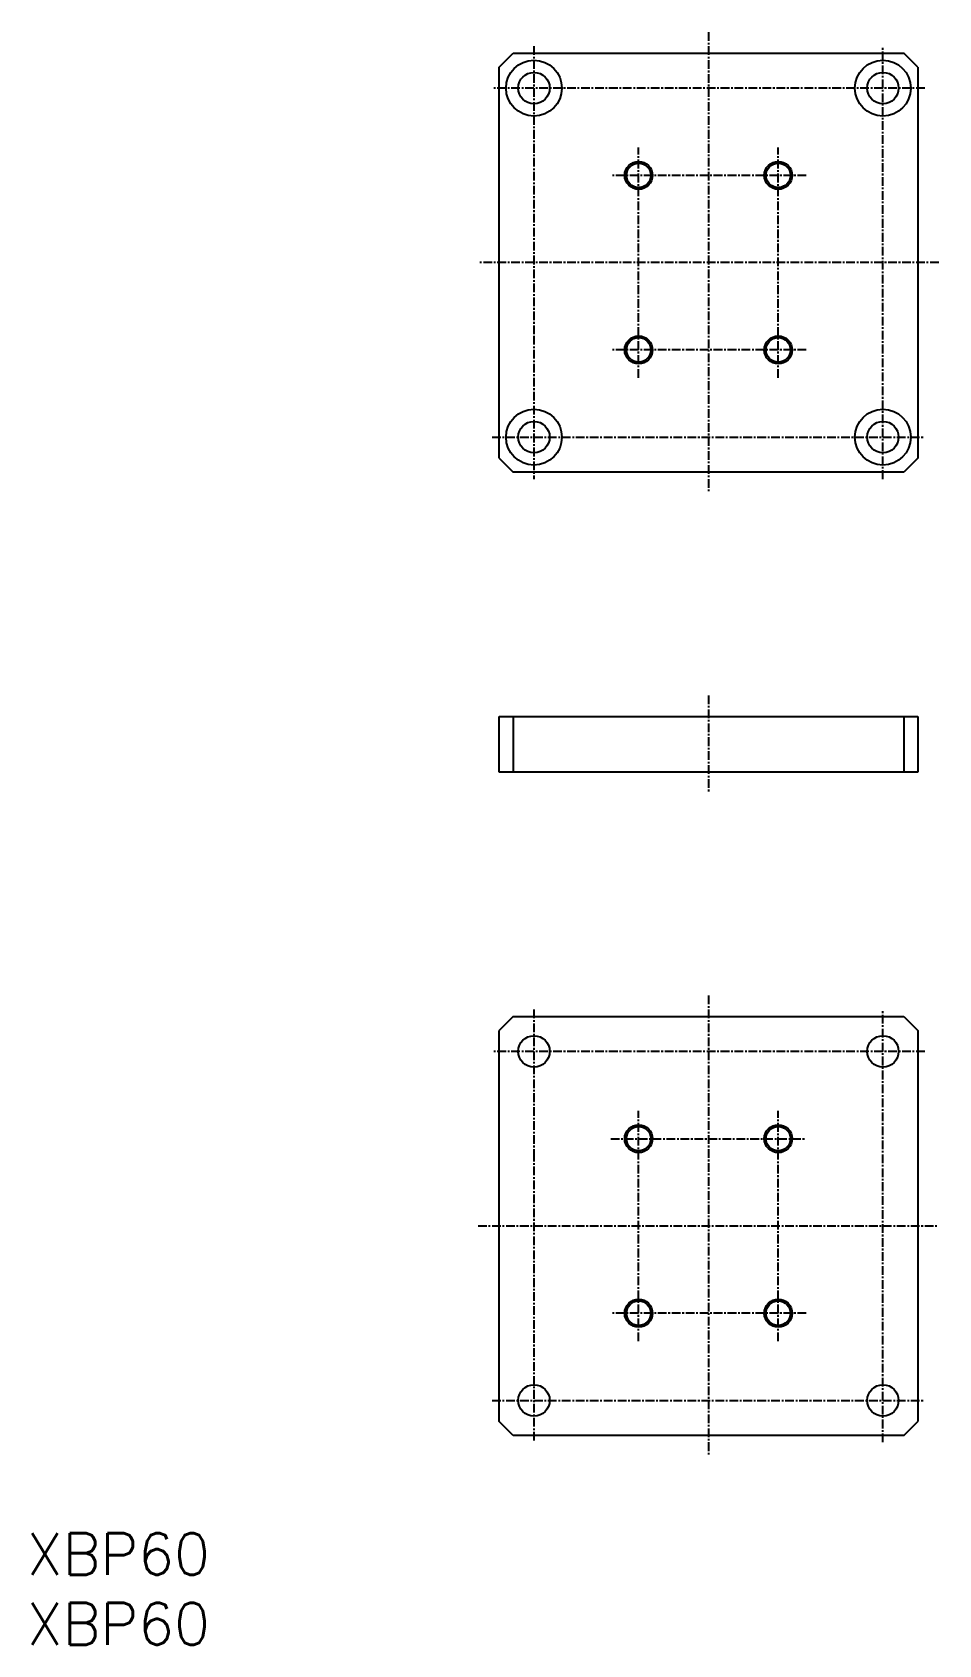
# Model space of a CAD drawing. Extents: x 1292 to 1422, y 511 to 742.
import ezdxf

# ---------------------------------------------------------------- set-up
doc = ezdxf.new("R2010")
doc.units = 0
doc.linetypes.add('CENTER', pattern=[2, 1.25, -0.25, 0.25, -0.25])
doc.layers.get('0').update_dxf_attribs({"linetype": 'CONTINUOUS'})
doc.layers.add('CENTER', color=1, linetype='CENTER')
doc.styles.get("Standard").update_dxf_attribs({"font": 'TXT', "bigfont": 'BIGFONT'})

msp = doc.modelspace()

# ---------------------------------------------------------------- linework, layer by layer
at = {"color": 7, "linetype": 'CONTINUOUS'}
for p, q in [((1359.09, 736.52), (1361.09, 738.52)), ((1361.09, 738.52), (1417.09, 738.52)), ((1419.09, 736.52), (1417.09, 738.52)), ((1359.09, 680.52), (1359.09, 736.52)), ((1419.09, 736.52), (1419.09, 680.52)), ((1359.09, 680.52), (1361.09, 678.52)), ((1419.09, 680.52), (1417.09, 678.52)), ((1417.09, 678.52), (1361.09, 678.52)), ((1359.09, 635.52), (1359.09, 643.52)), ((1359.09, 643.52), (1419.09, 643.52)), ((1361.09, 643.52), (1361.09, 635.52)), ((1417.09, 643.52), (1417.09, 635.52)), ((1419.09, 643.52), (1419.09, 635.52)), ((1419.09, 635.52), (1359.09, 635.52)), ((1361.09, 600.52), (1359.09, 598.52)), ((1359.09, 542.52), (1359.09, 598.52)), ((1361.09, 600.52), (1417.09, 600.52)), ((1417.09, 600.52), (1419.09, 598.52)), ((1419.09, 598.52), (1419.09, 542.52)), ((1361.09, 540.52), (1359.09, 542.52)), ((1417.09, 540.52), (1419.09, 542.52)), ((1417.09, 540.52), (1361.09, 540.52))]:
    msp.add_line(p, q, dxfattribs=at)
for centre, radius in [((1364.09, 733.52), 4), ((1414.09, 733.52), 4), ((1364.09, 733.52), 2.25), ((1414.09, 733.52), 2.25), ((1379.09, 721.02), 1.75), ((1399.09, 721.02), 1.75), ((1379.09, 696.02), 1.75), ((1399.09, 696.02), 1.75), ((1364.09, 683.52), 4), ((1414.09, 683.52), 4), ((1364.09, 683.52), 2.25), ((1414.09, 683.52), 2.25), ((1364.09, 595.52), 2.25), ((1414.09, 595.52), 2.25), ((1379.09, 583.02), 1.75), ((1399.09, 583.02), 1.75), ((1379.09, 558.02), 1.75), ((1399.09, 558.02), 1.75), ((1364.09, 545.52), 2.25), ((1414.09, 545.52), 2.25)]:
    msp.add_circle(centre, radius, dxfattribs=at)
at = {"color": 3, "linetype": 'CONTINUOUS'}
for centre in [(1379.09, 721.02), (1399.09, 721.02), (1379.09, 696.02), (1399.09, 696.02), (1379.09, 583.02), (1399.09, 583.02), (1379.09, 558.02), (1399.09, 558.02)]:
    msp.add_circle(centre, 2, dxfattribs=at)
at = {"layer": 'CENTER', "color": 1, "linetype": 'CENTER'}
for p, q in [((1389.09, 741.52), (1389.09, 675.52)), ((1364.09, 739.52), (1364.09, 698.02)), ((1414.09, 677.52), (1414.09, 739.52)), ((1420.09, 733.52), (1358.09, 733.52)), ((1379.09, 692.02), (1379.09, 725.02)), ((1399.09, 692.02), (1399.09, 725.02)), ((1403.09, 721.02), (1375.09, 721.02)), ((1377.34, 721.02), (1377.09, 721.02)), ((1401.09, 721.02), (1400.84, 721.02)), ((1422.09, 708.52), (1356.09, 708.52)), ((1364.09, 698.02), (1364.09, 677.52)), ((1403.09, 696.02), (1375.09, 696.02)), ((1381.09, 696.02), (1380.84, 696.02)), ((1397.34, 696.02), (1397.09, 696.02)), ((1379.09, 694.02), (1379.09, 694.27)), ((1358.09, 683.52), (1420.09, 683.52)), ((1389.09, 646.52), (1389.09, 632.52)), ((1389.09, 603.52), (1389.09, 537.52)), ((1364.09, 601.52), (1364.09, 581.02)), ((1414.09, 539.52), (1414.09, 601.52)), ((1420.09, 595.52), (1358.09, 595.52)), ((1379.09, 554.02), (1379.09, 587.02)), ((1399.09, 554.02), (1399.09, 587.02)), ((1379.09, 584.77), (1379.09, 585.02)), ((1375.09, 583.02), (1403.09, 583.02)), ((1380.84, 583.02), (1381.09, 583.02)), ((1397.09, 583.02), (1397.34, 583.02)), ((1364.09, 581.02), (1364.09, 539.52)), ((1356.09, 570.52), (1422.09, 570.52)), ((1403.09, 558.02), (1375.09, 558.02)), ((1377.09, 558.02), (1377.34, 558.02)), ((1400.84, 558.02), (1401.09, 558.02)), ((1358.09, 545.52), (1420.09, 545.52))]:
    msp.add_line(p, q, dxfattribs=at)

# ---------------------------------------------------------------- texts
at = {"color": 7, "linetype": 'CONTINUOUS'}
for p in [(1291.43, 520.52), (1291.43, 510.52)]:
    msp.add_text('XBP60', height=6, dxfattribs=at).set_placement(p)

doc.saveas('drawing.dxf')
